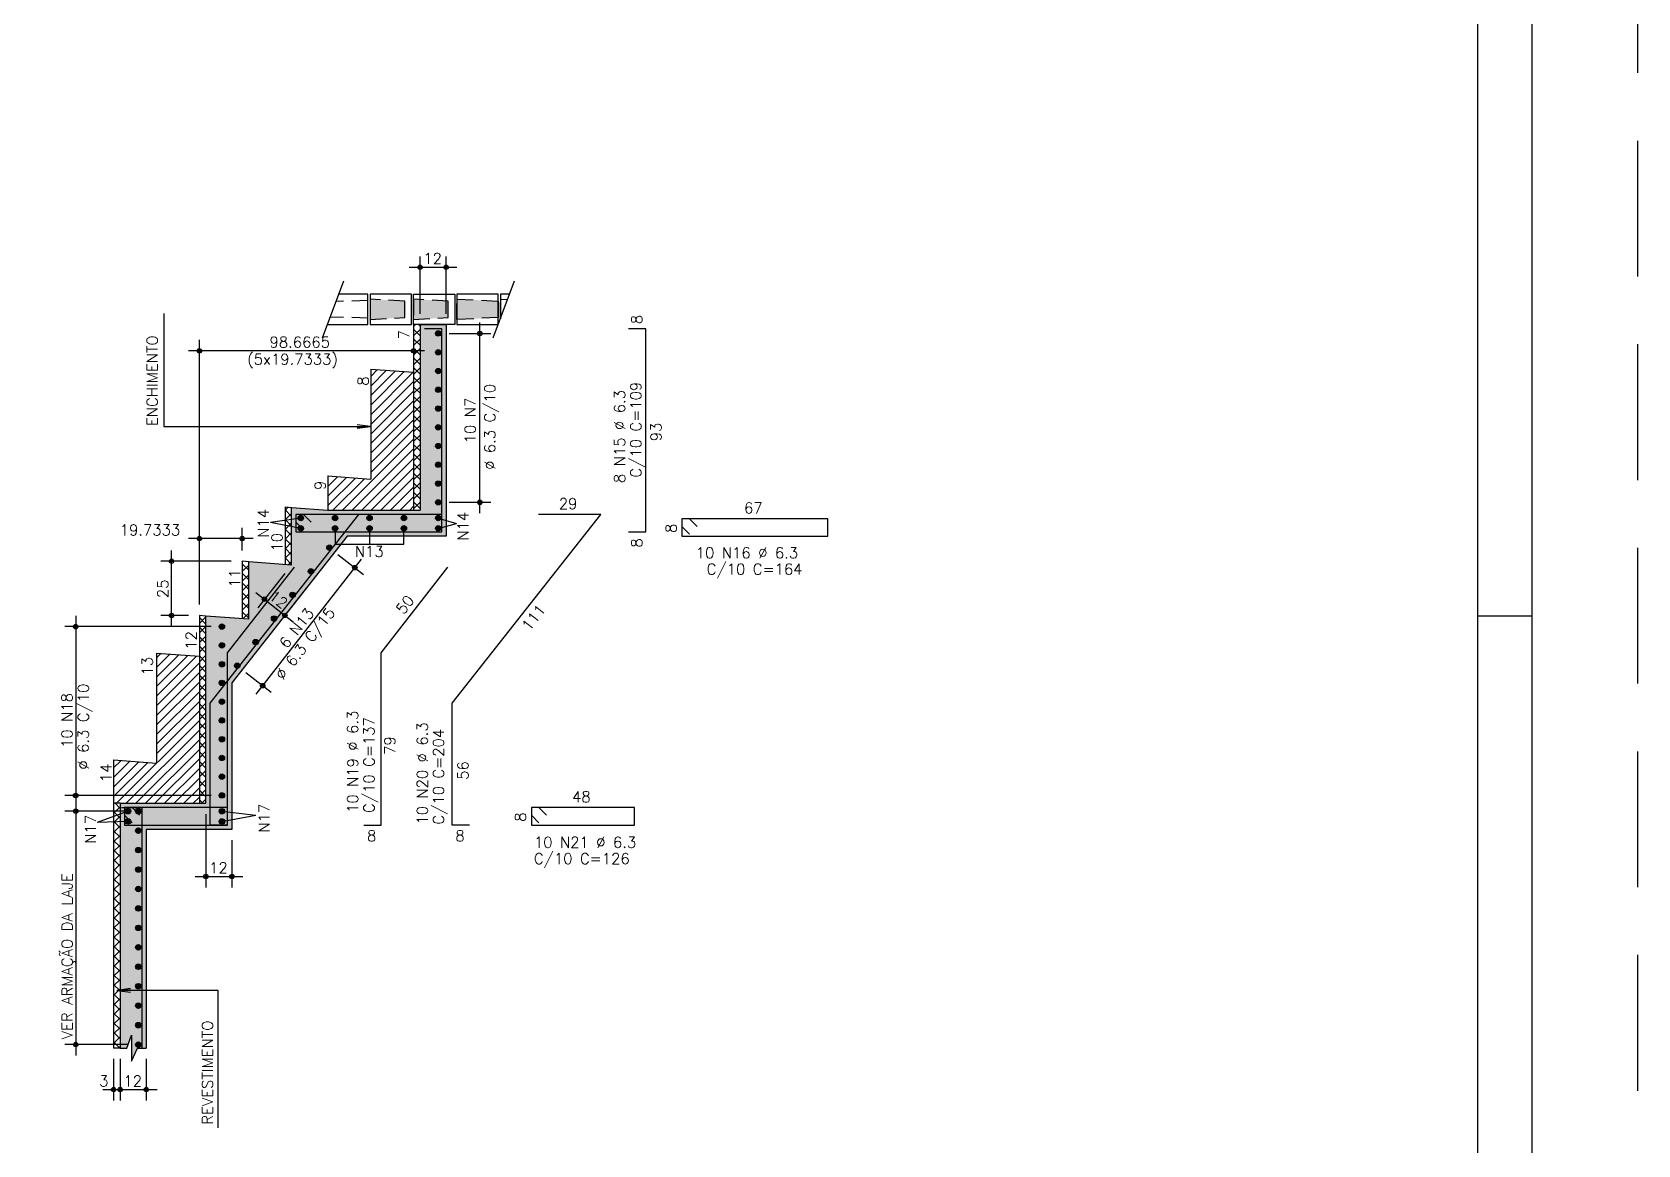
# Model space of a CAD drawing. Extents: x -1.9 to 86, y -1.5 to 61.
# Drawn here: x 56.46 to 86.05, y 19.95 to 40.45 of the extents above; entities that cross this region are included whole.
import ezdxf

# ---------------------------------------------------------------- set-up
doc = ezdxf.new("R2010")
doc.units = 0
doc.header["$MEASUREMENT"] = 0
doc.linetypes.add('ESTILO_TQS_0001', pattern=[0.45, 0.3, -0.15])
doc.linetypes.add('HIDDEN', pattern=[0.375, 0.25, -0.125])
doc.layers.get('0').update_dxf_attribs({"linetype": 'CONTINUOUS'})
doc.layers.get('Defpoints').update_dxf_attribs({"linetype": 'CONTINUOUS'})
for name, color, linetype in [('ARQ_FOLHA', 7, 'CONTINUOUS'), ('PENA_01', 1, 'CONTINUOUS'), ('PENA_02', 2, 'CONTINUOUS'), ('PENA_03', 3, 'CONTINUOUS'), ('PENA_04', 4, 'CONTINUOUS'), ('PENA_05', 5, 'CONTINUOUS'), ('PENA_10', 253, 'CONTINUOUS'), ('PENA_11', 252, 'CONTINUOUS')]:
    doc.layers.add(name, color=color, linetype=linetype)
doc.styles.get("Standard").update_dxf_attribs({"font": 'ROMANS.SHX'})

# ---------------------------------------------------------------- blocks, each defined once
blk = doc.blocks.new('FOLHA A1 - 841 X 594')
at = {"layer": 'ARQ_FOLHA', "color": 1}
blk.add_line((-10, 297), (0, 297), dxfattribs=at)
for points in [[(-841, 0), (0, 0), (0, 594), (-841, 594)], [(-816, 10), (-10, 10), (-10, 584), (-816, 584)]]:
    blk.add_lwpolyline(points, close=True, dxfattribs=at)
at = {"layer": 'Defpoints', "color": 8, "linetype": 'HIDDEN', "ltscale": 100}
blk.add_lwpolyline([(-860.5, 609.5), (-860.5, -15.5), (19.5, -15.5), (19.5, 609.5)], close=True, dxfattribs=at)
blk = doc.blocks.new('*U24')
blk.add_blockref('FOLHA A1 - 841 X 594', (0, 0))

msp = doc.modelspace()

# ---------------------------------------------------------------- linework, layer by layer
at = {"layer": 'PENA_01', "linetype": 'Continuous'}
for p, q in [((63.413, 36.12), (64.293, 36.12)), ((63.613, 35.264), (63.613, 36.32)), ((64.093, 35.264), (64.093, 36.32)), ((65.093, 35.624), (65.093, 35.17)), ((65.263, 35.624), (65.093, 35.624)), ((61.903, 35.064), (62.653, 35.064)), ((63.493, 35.03), (63.526, 35.064)), ((63.493, 35.064), (63.493, 31.644)), ((63.613, 34.858), (63.493, 34.978)), ((63.493, 34.853), (63.613, 34.973)), ((63.613, 35.035), (63.584, 35.064)), ((64.714, 31.589), (64.714, 35.099)), ((59.546, 29.904), (59.546, 34.78)), ((63.613, 34.681), (63.493, 34.801)), ((63.493, 34.676), (63.613, 34.796)), ((63.613, 34.505), (63.493, 34.625)), ((63.493, 34.5), (63.613, 34.62)), ((64.148, 34.899), (64.914, 34.899)), ((63.693, 34.58), (59.346, 34.58)), ((63.613, 34.328), (63.493, 34.448)), ((63.493, 34.323), (63.613, 34.443)), ((63.493, 34.416), (63.493, 34.38)), ((62.703, 34.244), (63.493, 34.184)), ((62.703, 34.244), (62.703, 32.215)), ((62.703, 34.108), (62.829, 34.234)), ((62.703, 33.931), (62.994, 34.221)), ((62.703, 33.755), (63.158, 34.209)), ((62.703, 33.578), (63.322, 34.196)), ((62.703, 33.401), (63.486, 34.184)), ((63.613, 34.151), (63.493, 34.271)), ((63.493, 34.146), (63.613, 34.266)), ((63.613, 33.974), (63.493, 34.094)), ((63.493, 33.969), (63.613, 34.089)), ((62.703, 33.224), (63.493, 34.014)), ((62.703, 33.047), (63.493, 33.837)), ((63.613, 33.798), (63.493, 33.918)), ((63.493, 33.793), (63.613, 33.913)), ((63.613, 33.621), (63.493, 33.741)), ((63.493, 33.616), (63.613, 33.736)), ((62.703, 32.871), (63.493, 33.66)), ((62.703, 32.694), (63.493, 33.483)), ((63.613, 33.444), (63.493, 33.564)), ((63.493, 33.439), (63.613, 33.559)), ((62.703, 32.517), (63.493, 33.306)), ((63.613, 33.267), (63.493, 33.387)), ((63.493, 33.262), (63.613, 33.382)), ((63.613, 33.09), (63.493, 33.21)), ((63.493, 33.085), (63.613, 33.205)), ((62.183, 31.644), (63.493, 32.953)), ((62.703, 32.34), (63.493, 33.13)), ((63.613, 32.914), (63.493, 33.034)), ((63.493, 32.909), (63.613, 33.029)), ((63.613, 32.737), (63.493, 32.857)), ((63.493, 32.732), (63.613, 32.852)), ((62.36, 31.644), (63.493, 32.776)), ((62.537, 31.644), (63.493, 32.599)), ((63.613, 32.56), (63.493, 32.68)), ((63.493, 32.555), (63.613, 32.675)), ((61.914, 32.275), (62.703, 32.215)), ((61.914, 32.275), (61.914, 31.644)), ((61.914, 32.258), (61.93, 32.274)), ((61.914, 32.081), (62.094, 32.261)), ((61.914, 31.905), (62.258, 32.249)), ((62.714, 31.644), (63.493, 32.423)), ((63.613, 32.383), (63.493, 32.503)), ((63.493, 32.378), (63.613, 32.498)), ((63.613, 32.207), (63.493, 32.327)), ((63.493, 32.202), (63.613, 32.322)), ((61.914, 31.728), (62.423, 32.236)), ((62.007, 31.644), (62.587, 32.224)), ((62.89, 31.644), (63.493, 32.246)), ((63.067, 31.644), (63.493, 32.069)), ((63.613, 32.03), (63.493, 32.15)), ((63.493, 32.025), (63.613, 32.145)), ((63.613, 31.853), (63.493, 31.973)), ((63.493, 31.848), (63.613, 31.968)), ((61.125, 31.704), (61.125, 30.644)), ((61.125, 31.704), (61.247, 31.694)), ((61.125, 31.641), (61.182, 31.699)), ((63.244, 31.644), (63.493, 31.892)), ((63.421, 31.644), (63.493, 31.715)), ((63.613, 31.676), (63.493, 31.796)), ((63.493, 31.671), (63.613, 31.791)), ((64.148, 31.789), (64.914, 31.789)), ((61.415, 31.499), (60.854, 31.418)), ((61.415, 31.309), (60.854, 31.418)), ((61.245, 31.529), (61.125, 31.649)), ((61.125, 31.465), (61.245, 31.585)), ((61.245, 31.353), (61.125, 31.473)), ((61.125, 31.288), (61.245, 31.408)), ((63.948, 31.499), (64.281, 31.396)), ((63.948, 31.309), (64.281, 31.396)), ((60.535, 31.12), (59.346, 31.12)), ((59.546, 29.904), (59.546, 31.32)), ((60.335, 30.904), (60.335, 31.32)), ((61.245, 31.176), (61.125, 31.296)), ((61.125, 31.111), (61.245, 31.231)), ((61.245, 30.999), (61.125, 31.119)), ((62.048, 31.309), (62.048, 31.019)), ((62.681, 31.309), (62.681, 31.019)), ((63.315, 31.019), (63.315, 31.309)), ((59.034, 29.504), (59.034, 30.904)), ((61.125, 30.934), (61.245, 31.054)), ((61.245, 30.822), (61.125, 30.942)), ((61.125, 30.757), (61.245, 30.877)), ((62.048, 31.019), (63.315, 31.019)), ((62.1, 30.829), (62.568, 30.462)), ((60.135, 30.704), (58.834, 30.704)), ((60.335, 30.704), (60.335, 29.644)), ((60.455, 30.694), (60.335, 30.704)), ((60.335, 30.689), (60.349, 30.702)), ((60.455, 30.538), (60.335, 30.658)), ((60.335, 30.512), (60.455, 30.632)), ((60.455, 30.361), (60.335, 30.481)), ((60.59, 28.255), (62.534, 30.743)), ((61.12, 30.477), (60.622, 29.846)), ((61.245, 30.646), (61.125, 30.766)), ((61.183, 30.639), (61.245, 30.701)), ((60.335, 30.335), (60.455, 30.455)), ((60.455, 30.184), (60.335, 30.304)), ((60.335, 30.158), (60.455, 30.278)), ((61.517, 30.207), (60.999, 29.549)), ((60.455, 30.007), (60.335, 30.127)), ((60.335, 29.981), (60.455, 30.101)), ((60.455, 29.831), (60.335, 29.951)), ((60.335, 29.805), (60.455, 29.925)), ((60.589, 30.127), (61.28, 29.582)), ((57.268, 29.699), (57.268, 26.189)), ((59.346, 29.704), (58.834, 29.704)), ((59.546, 29.704), (59.546, 26.244)), ((59.666, 29.694), (59.546, 29.704)), ((59.546, 29.559), (59.666, 29.679)), ((59.666, 29.546), (59.546, 29.666)), ((60.455, 29.654), (60.335, 29.774)), ((60.35, 29.642), (60.455, 29.748)), ((59.761, 29.499), (57.068, 29.499)), ((59.546, 29.382), (59.666, 29.502)), ((59.666, 29.369), (59.546, 29.489)), ((59.546, 29.205), (59.666, 29.325)), ((59.666, 29.192), (59.546, 29.312)), ((58.757, 29.012), (59.546, 28.952)), ((58.757, 29.012), (58.757, 26.984)), ((58.757, 28.924), (58.839, 29.006)), ((59.546, 29.029), (59.666, 29.149)), ((59.666, 29.016), (59.546, 29.136)), ((58.757, 28.747), (59.003, 28.993)), ((58.757, 28.57), (59.167, 28.981)), ((58.757, 28.394), (59.331, 28.968)), ((58.757, 28.217), (59.496, 28.956)), ((58.757, 28.04), (59.546, 28.829)), ((59.546, 28.852), (59.666, 28.972)), ((59.666, 28.839), (59.546, 28.959)), ((59.546, 28.675), (59.666, 28.795)), ((59.666, 28.662), (59.546, 28.782)), ((58.757, 27.863), (59.546, 28.653)), ((58.757, 27.687), (59.546, 28.476)), ((59.546, 28.498), (59.666, 28.618)), ((59.666, 28.485), (59.546, 28.605)), ((59.546, 28.322), (59.666, 28.442)), ((59.666, 28.308), (59.546, 28.428)), ((60.402, 28.656), (60.871, 28.289)), ((58.757, 27.51), (59.546, 28.299)), ((58.757, 27.333), (59.546, 28.122)), ((59.546, 28.145), (59.666, 28.265)), ((59.666, 28.132), (59.546, 28.252)), ((58.757, 27.156), (59.546, 27.946)), ((59.546, 27.968), (59.666, 28.088)), ((59.666, 27.955), (59.546, 28.075)), ((59.546, 27.791), (59.666, 27.911)), ((59.666, 27.778), (59.546, 27.898)), ((58.021, 26.244), (59.546, 27.769)), ((58.198, 26.244), (59.546, 27.592)), ((59.546, 27.614), (59.666, 27.734)), ((59.666, 27.601), (59.546, 27.721)), ((59.546, 27.438), (59.666, 27.558)), ((59.666, 27.425), (59.546, 27.545)), ((58.374, 26.244), (59.546, 27.415)), ((58.551, 26.244), (59.546, 27.238)), ((59.546, 27.261), (59.666, 27.381)), ((59.666, 27.248), (59.546, 27.368)), ((57.967, 27.044), (58.757, 26.984)), ((57.967, 27.044), (57.967, 26.244)), ((57.967, 26.897), (58.103, 27.033)), ((57.967, 26.72), (58.268, 27.021)), ((57.967, 26.544), (58.432, 27.008)), ((57.967, 26.367), (58.596, 26.996)), ((58.728, 26.244), (59.546, 27.062)), ((59.546, 27.084), (59.666, 27.204)), ((59.666, 27.071), (59.546, 27.191)), ((59.546, 26.907), (59.666, 27.027)), ((59.666, 26.894), (59.546, 27.014)), ((58.905, 26.244), (59.546, 26.885)), ((59.081, 26.244), (59.546, 26.708)), ((59.546, 26.731), (59.666, 26.851)), ((59.666, 26.717), (59.546, 26.837)), ((59.546, 26.554), (59.666, 26.674)), ((59.666, 26.541), (59.546, 26.661)), ((59.761, 26.389), (57.068, 26.389)), ((59.258, 26.244), (59.546, 26.531)), ((59.435, 26.244), (59.546, 26.355)), ((59.546, 26.377), (59.666, 26.497)), ((59.666, 26.364), (59.546, 26.484)), ((58.222, 26.099), (57.068, 26.099)), ((57.268, 26.299), (57.268, 21.599)), ((58.232, 26.099), (57.663, 25.889)), ((57.967, 26.239), (57.972, 26.244)), ((57.967, 26.244), (57.967, 21.734)), ((58.087, 26.244), (57.967, 26.244)), ((57.967, 26.062), (58.087, 26.182)), ((58.087, 25.971), (57.967, 26.091)), ((58.087, 26.148), (57.992, 26.244)), ((59.61, 26.244), (59.546, 26.307)), ((59.589, 26.244), (59.666, 26.32)), ((59.666, 26.044), (59.666, 24.696)), ((59.961, 26.099), (60.584, 26.026)), ((58.232, 25.909), (57.663, 25.889)), ((57.967, 25.886), (58.087, 26.006)), ((58.087, 25.795), (57.967, 25.915)), ((57.967, 25.709), (58.087, 25.829)), ((59.961, 25.909), (60.584, 26.026)), ((58.087, 25.618), (57.967, 25.738)), ((57.967, 25.532), (58.087, 25.652)), ((58.087, 25.441), (57.967, 25.561)), ((57.967, 25.355), (58.087, 25.475)), ((60.146, 25.564), (60.146, 24.696)), ((58.087, 25.264), (57.967, 25.384)), ((57.967, 25.179), (58.087, 25.299)), ((58.087, 25.087), (57.967, 25.207)), ((57.967, 25.002), (58.087, 25.122)), ((58.087, 24.911), (57.967, 25.031)), ((57.967, 24.825), (58.087, 24.945)), ((58.087, 24.734), (57.967, 24.854)), ((59.466, 24.896), (60.346, 24.896)), ((57.967, 24.648), (58.087, 24.768)), ((58.087, 24.557), (57.967, 24.677)), ((57.967, 24.471), (58.087, 24.591)), ((58.087, 24.38), (57.967, 24.5)), ((57.967, 24.295), (58.087, 24.415)), ((58.087, 24.204), (57.967, 24.324)), ((57.967, 24.118), (58.087, 24.238)), ((58.087, 24.027), (57.967, 24.147)), ((57.967, 23.941), (58.087, 24.061)), ((58.087, 23.85), (57.967, 23.97)), ((57.967, 23.764), (58.087, 23.884)), ((58.087, 23.673), (57.967, 23.793)), ((57.967, 23.588), (58.087, 23.708)), ((58.087, 23.496), (57.967, 23.616)), ((57.967, 23.411), (58.087, 23.531)), ((58.087, 23.32), (57.967, 23.44)), ((57.967, 23.234), (58.087, 23.354)), ((58.087, 23.143), (57.967, 23.263)), ((57.967, 23.057), (58.087, 23.177)), ((58.087, 22.966), (57.967, 23.086)), ((57.967, 22.88), (58.087, 23)), ((58.087, 22.789), (57.967, 22.909)), ((57.967, 22.704), (58.087, 22.824)), ((58.087, 22.613), (57.967, 22.733)), ((57.967, 22.527), (58.087, 22.647)), ((58.087, 22.436), (57.967, 22.556)), ((57.967, 22.35), (58.087, 22.47)), ((58.087, 22.259), (57.967, 22.379)), ((57.967, 22.173), (58.087, 22.293)), ((58.087, 22.082), (57.967, 22.202)), ((57.967, 21.997), (58.087, 22.117)), ((58.087, 21.905), (57.967, 22.025)), ((57.967, 21.82), (58.087, 21.94)), ((58.222, 21.799), (57.068, 21.799)), ((58.082, 21.734), (57.967, 21.849)), ((58.087, 21.734), (57.967, 21.734)), ((58.058, 21.734), (58.087, 21.763)), ((57.967, 21.534), (57.967, 20.769)), ((58.087, 21.534), (58.087, 20.769)), ((58.087, 21.534), (58.087, 20.769)), ((58.567, 21.534), (58.567, 20.769)), ((57.767, 20.969), (58.287, 20.969)), ((57.887, 20.969), (58.767, 20.969))]:
    msp.add_line(p, q, dxfattribs=at)
for points in [[(62.653, 35.064), (62.653, 35.624), (62.114, 35.624)], [(62.693, 35.624), (62.693, 35.064), (63.453, 35.064), (63.453, 35.624), (62.693, 35.624)], [(63.493, 35.064), (63.493, 35.624), (64.253, 35.624), (64.253, 35.064), (63.493, 35.064)], [(64.293, 35.624), (64.293, 35.064), (65.053, 35.064), (65.053, 35.624), (64.293, 35.624)]]:
    msp.add_lwpolyline(points, dxfattribs=at)
at = {"layer": 'PENA_02', "linetype": 'Continuous'}
for p, q in [((61.812, 34.82), (62.206, 35.867)), ((64.961, 34.82), (65.355, 35.867))]:
    msp.add_line(p, q, dxfattribs=at)
at = {"layer": 'PENA_02', "linetype": 'ESTILO_TQS_0001'}
for p, q in [((65.093, 35.17), (65.093, 35.534)), ((65.093, 35.534), (65.227, 35.526))]:
    msp.add_line(p, q, dxfattribs=at)
for points in [[(62.653, 35.184), (62.653, 35.504), (62.063, 35.488)], [(63.333, 35.194), (63.333, 35.494), (62.693, 35.534), (62.693, 35.154), (63.333, 35.194)], [(64.133, 35.194), (64.133, 35.494), (63.493, 35.534), (63.493, 35.154), (64.133, 35.194)], [(65.053, 35.494), (65.053, 35.194), (64.293, 35.154), (64.293, 35.534), (65.053, 35.494)], [(62.653, 35.184), (61.955, 35.202)]]:
    msp.add_lwpolyline(points, dxfattribs=at)
at = {"layer": 'PENA_02', "linetype": 'Continuous'}
for centre, radius in [((63.613, 36.12), 0.04), ((63.613, 36.12), 0.02), ((64.093, 36.12), 0.04), ((64.093, 36.12), 0.02), ((64.714, 34.899), 0.0416), ((64.714, 34.899), 0.0208), ((59.546, 34.58), 0.04), ((63.493, 34.58), 0.04), ((59.546, 34.58), 0.02), ((63.493, 34.58), 0.02), ((64.714, 31.789), 0.0416), ((64.714, 31.789), 0.0208), ((59.546, 31.12), 0.04), ((59.546, 31.12), 0.02), ((60.335, 31.12), 0.04), ((60.335, 31.12), 0.02), ((59.034, 30.704), 0.04), ((59.034, 30.704), 0.02), ((62.411, 30.585), 0.0416), ((62.411, 30.585), 0.0208), ((60.746, 30.003), 0.04), ((60.746, 30.003), 0.02), ((59.034, 29.704), 0.04), ((59.034, 29.704), 0.02), ((61.123, 29.706), 0.04), ((61.123, 29.706), 0.02), ((57.268, 29.499), 0.0416), ((57.268, 29.499), 0.0208), ((60.713, 28.412), 0.0416), ((60.713, 28.412), 0.0208), ((57.268, 26.389), 0.0416), ((57.268, 26.389), 0.0208), ((57.268, 26.099), 0.04), ((57.268, 26.099), 0.02), ((59.666, 24.896), 0.04), ((59.666, 24.896), 0.02), ((60.146, 24.896), 0.04), ((60.146, 24.896), 0.02), ((57.268, 21.799), 0.04), ((57.268, 21.799), 0.02), ((57.967, 20.969), 0.04), ((58.087, 20.969), 0.04), ((58.087, 20.969), 0.04), ((58.567, 20.969), 0.04), ((57.967, 20.969), 0.02), ((58.087, 20.969), 0.02), ((58.087, 20.969), 0.02), ((58.567, 20.969), 0.02)]:
    msp.add_circle(centre, radius, dxfattribs=at)
at = {"layer": 'PENA_03', "linetype": 'Continuous'}
for p, q in [((63.613, 35.064), (63.613, 31.644)), ((63.613, 35.064), (64.093, 35.064)), ((63.613, 35.064), (63.613, 35.064)), ((64.093, 35.064), (64.093, 31.164)), ((64.093, 35.064), (64.093, 35.064)), ((63.493, 34.616), (63.493, 34.616)), ((63.948, 34.899), (63.948, 34.899)), ((61.243, 31.695), (61.914, 31.644)), ((61.243, 30.634), (61.243, 31.695)), ((63.948, 31.789), (63.948, 31.789)), ((61.914, 31.644), (63.613, 31.644)), ((62.271, 31.164), (60.146, 28.466)), ((64.093, 31.164), (62.271, 31.164)), ((61.942, 30.952), (61.942, 30.952)), ((60.335, 30.704), (60.335, 30.704)), ((60.335, 30.704), (60.335, 30.704)), ((61.243, 30.634), (60.455, 30.694)), ((60.455, 29.634), (60.455, 30.694)), ((61.243, 30.634), (61.243, 30.634)), ((61.641, 30.364), (61.641, 30.364)), ((59.546, 29.704), (59.546, 29.704)), ((59.546, 29.704), (59.546, 29.704)), ((59.546, 29.704), (59.546, 29.704)), ((60.455, 29.634), (59.666, 29.694)), ((59.666, 26.244), (59.666, 29.694)), ((59.961, 29.499), (59.961, 29.499)), ((60.244, 28.779), (60.244, 28.779)), ((60.146, 28.466), (60.146, 25.764)), ((59.961, 26.389), (59.961, 26.389)), ((58.087, 26.244), (59.666, 26.244)), ((58.087, 26.244), (58.087, 21.734)), ((58.422, 26.099), (58.422, 26.099)), ((59.666, 26.244), (59.666, 26.244)), ((60.146, 25.764), (58.567, 25.764)), ((58.567, 25.764), (58.567, 21.734)), ((60.146, 25.764), (60.146, 25.764)), ((58.213, 21.734), (58.293, 21.974)), ((58.293, 21.974), (58.293, 21.494)), ((57.967, 21.734), (57.967, 21.734)), ((58.087, 21.734), (58.087, 21.734)), ((58.087, 21.734), (58.087, 21.734)), ((58.293, 21.494), (58.407, 21.734)), ((58.407, 21.734), (58.567, 21.734)), ((58.422, 21.799), (58.422, 21.799)), ((58.567, 21.734), (58.567, 21.734))]:
    msp.add_line(p, q, dxfattribs=at)
for points in [[(58.894, 35.265), (58.894, 33.185), (62.7, 33.185), (62.452, 33.152), (62.7, 33.185), (62.452, 33.217)], [(59.894, 20.263), (59.894, 22.797), (58.028, 22.797), (58.276, 22.83), (58.028, 22.797), (58.276, 22.765)]]:
    msp.add_lwpolyline(points, dxfattribs=at)
for centre in [(63.948, 34.899), (63.948, 34.553), (63.948, 34.207), (63.948, 33.862), (63.948, 33.516), (63.948, 33.171), (63.948, 32.825), (63.948, 32.48), (63.948, 32.134), (63.948, 31.789), (61.415, 31.499), (62.048, 31.499), (62.681, 31.499), (63.315, 31.499), (63.948, 31.499), (61.415, 31.309), (62.048, 31.309), (62.681, 31.309), (63.315, 31.309), (63.948, 31.309), (61.942, 30.952), (61.602, 30.517), (61.263, 30.083), (60.923, 29.648), (59.961, 29.499), (59.961, 29.153), (60.584, 29.213), (59.961, 28.807), (60.244, 28.779), (59.961, 28.462), (59.961, 28.116), (59.961, 27.771), (59.961, 27.425), (59.961, 27.08), (59.961, 26.734), (59.961, 26.389), (58.232, 26.099), (58.422, 26.099), (59.961, 26.099), (58.232, 25.909), (58.422, 25.74), (59.961, 25.909), (58.422, 25.382), (58.422, 25.024), (58.422, 24.665), (58.422, 24.307), (58.422, 23.949), (58.422, 23.59), (58.422, 23.232), (58.422, 22.874), (58.422, 22.515), (58.422, 22.157), (58.422, 21.799)]:
    msp.add_circle(centre, 0.05, dxfattribs=at)
for points in [[(63.998, 34.899), (63.923, 34.942), (63.901, 34.916)], [(63.998, 34.899), (63.901, 34.916), (63.901, 34.881)], [(63.998, 34.899), (63.956, 34.948), (63.923, 34.942)], [(63.998, 34.899), (63.986, 34.931), (63.956, 34.948)], [(63.998, 34.899), (63.901, 34.881), (63.923, 34.855)], [(63.998, 34.899), (63.923, 34.855), (63.956, 34.849)], [(63.998, 34.899), (63.956, 34.849), (63.986, 34.866)], [(63.998, 34.899), (63.986, 34.866), (63.998, 34.899)], [(63.998, 34.553), (63.923, 34.596), (63.901, 34.57)], [(63.998, 34.553), (63.901, 34.57), (63.901, 34.536)], [(63.998, 34.553), (63.901, 34.536), (63.923, 34.51)], [(63.998, 34.553), (63.956, 34.602), (63.923, 34.596)], [(63.998, 34.553), (63.923, 34.51), (63.956, 34.504)], [(63.998, 34.553), (63.986, 34.585), (63.956, 34.602)], [(63.998, 34.553), (63.956, 34.504), (63.986, 34.521)], [(63.998, 34.553), (63.986, 34.521), (63.998, 34.553)], [(63.998, 34.207), (63.923, 34.251), (63.901, 34.225)], [(63.998, 34.207), (63.901, 34.225), (63.901, 34.19)], [(63.998, 34.207), (63.901, 34.19), (63.923, 34.164)], [(63.998, 34.207), (63.956, 34.257), (63.923, 34.251)], [(63.998, 34.207), (63.923, 34.164), (63.956, 34.158)], [(63.998, 34.207), (63.986, 34.24), (63.956, 34.257)], [(63.998, 34.207), (63.956, 34.158), (63.986, 34.175)], [(63.998, 34.207), (63.986, 34.175), (63.998, 34.207)], [(63.998, 33.862), (63.923, 33.905), (63.901, 33.879)], [(63.998, 33.862), (63.901, 33.879), (63.901, 33.845)], [(63.998, 33.862), (63.901, 33.845), (63.923, 33.819)], [(63.998, 33.862), (63.956, 33.911), (63.923, 33.905)], [(63.998, 33.862), (63.923, 33.819), (63.956, 33.813)], [(63.998, 33.862), (63.986, 33.894), (63.956, 33.911)], [(63.998, 33.862), (63.956, 33.813), (63.986, 33.83)], [(63.998, 33.862), (63.986, 33.83), (63.998, 33.862)], [(63.998, 33.516), (63.923, 33.56), (63.901, 33.533)], [(63.998, 33.516), (63.901, 33.533), (63.901, 33.499)], [(63.998, 33.516), (63.901, 33.499), (63.923, 33.473)], [(63.998, 33.516), (63.956, 33.566), (63.923, 33.56)], [(63.998, 33.516), (63.923, 33.473), (63.956, 33.467)], [(63.998, 33.516), (63.986, 33.548), (63.956, 33.566)], [(63.998, 33.516), (63.956, 33.467), (63.986, 33.484)], [(63.998, 33.516), (63.986, 33.484), (63.998, 33.516)], [(63.998, 33.171), (63.923, 33.214), (63.901, 33.188)], [(63.998, 33.171), (63.901, 33.188), (63.901, 33.154)], [(63.998, 33.171), (63.901, 33.154), (63.923, 33.127)], [(63.998, 33.171), (63.956, 33.22), (63.923, 33.214)], [(63.998, 33.171), (63.923, 33.127), (63.956, 33.122)], [(63.998, 33.171), (63.986, 33.203), (63.956, 33.22)], [(63.998, 33.171), (63.956, 33.122), (63.986, 33.139)], [(63.998, 33.171), (63.986, 33.139), (63.998, 33.171)], [(63.998, 32.825), (63.923, 32.868), (63.901, 32.842)], [(63.998, 32.825), (63.901, 32.842), (63.901, 32.808)], [(63.998, 32.825), (63.956, 32.874), (63.923, 32.868)], [(63.998, 32.825), (63.986, 32.857), (63.956, 32.874)], [(63.998, 32.825), (63.901, 32.808), (63.923, 32.782)], [(63.998, 32.825), (63.923, 32.782), (63.956, 32.776)], [(63.998, 32.825), (63.956, 32.776), (63.986, 32.793)], [(63.998, 32.825), (63.986, 32.793), (63.998, 32.825)], [(63.998, 32.48), (63.923, 32.523), (63.901, 32.497)], [(63.998, 32.48), (63.901, 32.497), (63.901, 32.463)], [(63.998, 32.48), (63.901, 32.463), (63.923, 32.436)], [(63.998, 32.48), (63.956, 32.529), (63.923, 32.523)], [(63.998, 32.48), (63.923, 32.436), (63.956, 32.43)], [(63.998, 32.48), (63.986, 32.512), (63.956, 32.529)], [(63.998, 32.48), (63.956, 32.43), (63.986, 32.447)], [(63.998, 32.48), (63.986, 32.447), (63.998, 32.48)], [(63.998, 32.134), (63.923, 32.177), (63.901, 32.151)], [(63.998, 32.134), (63.901, 32.151), (63.901, 32.117)], [(63.998, 32.134), (63.901, 32.117), (63.923, 32.091)], [(63.998, 32.134), (63.956, 32.183), (63.923, 32.177)], [(63.998, 32.134), (63.923, 32.091), (63.956, 32.085)], [(63.998, 32.134), (63.986, 32.166), (63.956, 32.183)], [(63.998, 32.134), (63.956, 32.085), (63.986, 32.102)], [(63.998, 32.134), (63.986, 32.102), (63.998, 32.134)], [(63.998, 31.789), (63.923, 31.832), (63.901, 31.806)], [(63.998, 31.789), (63.901, 31.806), (63.901, 31.771)], [(63.998, 31.789), (63.901, 31.771), (63.923, 31.745)], [(63.998, 31.789), (63.956, 31.838), (63.923, 31.832)], [(63.998, 31.789), (63.923, 31.745), (63.956, 31.739)], [(63.998, 31.789), (63.986, 31.821), (63.956, 31.838)], [(63.998, 31.789), (63.956, 31.739), (63.986, 31.756)], [(63.998, 31.789), (63.986, 31.756), (63.998, 31.789)], [(61.465, 31.499), (61.39, 31.542), (61.368, 31.516)], [(61.465, 31.499), (61.368, 31.516), (61.368, 31.481)], [(61.465, 31.499), (61.368, 31.481), (61.39, 31.455)], [(61.465, 31.499), (61.424, 31.548), (61.39, 31.542)], [(61.465, 31.499), (61.39, 31.455), (61.424, 31.449)], [(61.465, 31.499), (61.453, 31.531), (61.424, 31.548)], [(61.465, 31.499), (61.424, 31.449), (61.453, 31.466)], [(61.465, 31.499), (61.453, 31.466), (61.465, 31.499)], [(62.098, 31.499), (62.023, 31.542), (62.001, 31.516)], [(62.098, 31.499), (62.001, 31.516), (62.001, 31.481)], [(62.098, 31.499), (62.001, 31.481), (62.023, 31.455)], [(62.098, 31.499), (62.057, 31.548), (62.023, 31.542)], [(62.098, 31.499), (62.023, 31.455), (62.057, 31.449)], [(62.098, 31.499), (62.087, 31.531), (62.057, 31.548)], [(62.098, 31.499), (62.057, 31.449), (62.087, 31.466)], [(62.098, 31.499), (62.087, 31.466), (62.098, 31.499)], [(62.731, 31.499), (62.656, 31.542), (62.634, 31.516)], [(62.731, 31.499), (62.634, 31.516), (62.634, 31.481)], [(62.731, 31.499), (62.634, 31.481), (62.656, 31.455)], [(62.731, 31.499), (62.69, 31.548), (62.656, 31.542)], [(62.731, 31.499), (62.656, 31.455), (62.69, 31.449)], [(62.731, 31.499), (62.72, 31.531), (62.69, 31.548)], [(62.731, 31.499), (62.69, 31.449), (62.72, 31.466)], [(62.731, 31.499), (62.72, 31.466), (62.731, 31.499)], [(63.365, 31.499), (63.29, 31.542), (63.268, 31.516)], [(63.365, 31.499), (63.268, 31.516), (63.268, 31.481)], [(63.365, 31.499), (63.268, 31.481), (63.29, 31.455)], [(63.365, 31.499), (63.323, 31.548), (63.29, 31.542)], [(63.365, 31.499), (63.29, 31.455), (63.323, 31.449)], [(63.365, 31.499), (63.353, 31.531), (63.323, 31.548)], [(63.365, 31.499), (63.323, 31.449), (63.353, 31.466)], [(63.365, 31.499), (63.353, 31.466), (63.365, 31.499)], [(63.998, 31.499), (63.923, 31.542), (63.901, 31.516)], [(63.998, 31.499), (63.901, 31.516), (63.901, 31.481)], [(63.998, 31.499), (63.901, 31.481), (63.923, 31.455)], [(63.998, 31.499), (63.956, 31.548), (63.923, 31.542)], [(63.998, 31.499), (63.923, 31.455), (63.956, 31.449)], [(63.998, 31.499), (63.986, 31.531), (63.956, 31.548)], [(63.998, 31.499), (63.956, 31.449), (63.986, 31.466)], [(63.998, 31.499), (63.986, 31.466), (63.998, 31.499)], [(61.465, 31.309), (61.39, 31.352), (61.368, 31.326)], [(61.465, 31.309), (61.368, 31.326), (61.368, 31.291)], [(61.465, 31.309), (61.368, 31.291), (61.39, 31.265)], [(61.465, 31.309), (61.424, 31.358), (61.39, 31.352)], [(61.465, 31.309), (61.39, 31.265), (61.424, 31.259)], [(61.465, 31.309), (61.453, 31.341), (61.424, 31.358)], [(61.465, 31.309), (61.424, 31.259), (61.453, 31.276)], [(61.465, 31.309), (61.453, 31.276), (61.465, 31.309)], [(62.098, 31.309), (62.023, 31.352), (62.001, 31.326)], [(62.098, 31.309), (62.001, 31.326), (62.001, 31.291)], [(62.098, 31.309), (62.001, 31.291), (62.023, 31.265)], [(62.098, 31.309), (62.057, 31.358), (62.023, 31.352)], [(62.098, 31.309), (62.023, 31.265), (62.057, 31.259)], [(62.098, 31.309), (62.087, 31.341), (62.057, 31.358)], [(62.098, 31.309), (62.057, 31.259), (62.087, 31.276)], [(62.098, 31.309), (62.087, 31.276), (62.098, 31.309)], [(62.731, 31.309), (62.656, 31.352), (62.634, 31.326)], [(62.731, 31.309), (62.634, 31.326), (62.634, 31.291)], [(62.731, 31.309), (62.634, 31.291), (62.656, 31.265)], [(62.731, 31.309), (62.69, 31.358), (62.656, 31.352)], [(62.731, 31.309), (62.656, 31.265), (62.69, 31.259)], [(62.731, 31.309), (62.72, 31.341), (62.69, 31.358)], [(62.731, 31.309), (62.69, 31.259), (62.72, 31.276)], [(62.731, 31.309), (62.72, 31.276), (62.731, 31.309)], [(63.365, 31.309), (63.29, 31.352), (63.268, 31.326)], [(63.365, 31.309), (63.268, 31.326), (63.268, 31.291)], [(63.365, 31.309), (63.268, 31.291), (63.29, 31.265)], [(63.365, 31.309), (63.323, 31.358), (63.29, 31.352)], [(63.365, 31.309), (63.29, 31.265), (63.323, 31.259)], [(63.365, 31.309), (63.353, 31.341), (63.323, 31.358)], [(63.365, 31.309), (63.323, 31.259), (63.353, 31.276)], [(63.365, 31.309), (63.353, 31.276), (63.365, 31.309)], [(63.998, 31.309), (63.923, 31.352), (63.901, 31.326)], [(63.998, 31.309), (63.901, 31.326), (63.901, 31.291)], [(63.998, 31.309), (63.901, 31.291), (63.923, 31.265)], [(63.998, 31.309), (63.956, 31.358), (63.923, 31.352)], [(63.998, 31.309), (63.923, 31.265), (63.956, 31.259)], [(63.998, 31.309), (63.986, 31.341), (63.956, 31.358)], [(63.998, 31.309), (63.956, 31.259), (63.986, 31.276)], [(63.998, 31.309), (63.986, 31.276), (63.998, 31.309)], [(61.992, 30.952), (61.917, 30.995), (61.895, 30.969)], [(61.992, 30.952), (61.895, 30.969), (61.895, 30.935)], [(61.992, 30.952), (61.895, 30.935), (61.917, 30.908)], [(61.992, 30.952), (61.951, 31.001), (61.917, 30.995)], [(61.992, 30.952), (61.917, 30.908), (61.951, 30.902)], [(61.992, 30.952), (61.98, 30.984), (61.951, 31.001)], [(61.992, 30.952), (61.951, 30.902), (61.98, 30.92)], [(61.992, 30.952), (61.98, 30.92), (61.992, 30.952)], [(61.652, 30.517), (61.577, 30.56), (61.555, 30.534)], [(61.652, 30.517), (61.555, 30.534), (61.555, 30.5)], [(61.652, 30.517), (61.555, 30.5), (61.577, 30.474)], [(61.652, 30.517), (61.611, 30.566), (61.577, 30.56)], [(61.652, 30.517), (61.577, 30.474), (61.611, 30.468)], [(61.652, 30.517), (61.641, 30.549), (61.611, 30.566)], [(61.652, 30.517), (61.611, 30.468), (61.641, 30.485)], [(61.652, 30.517), (61.641, 30.485), (61.652, 30.517)], [(61.313, 30.083), (61.238, 30.126), (61.216, 30.1)], [(61.313, 30.083), (61.216, 30.1), (61.216, 30.065)], [(61.313, 30.083), (61.216, 30.065), (61.238, 30.039)], [(61.313, 30.083), (61.272, 30.132), (61.238, 30.126)], [(61.313, 30.083), (61.238, 30.039), (61.272, 30.033)], [(61.313, 30.083), (61.301, 30.115), (61.272, 30.132)], [(61.313, 30.083), (61.272, 30.033), (61.301, 30.05)], [(61.313, 30.083), (61.301, 30.05), (61.313, 30.083)], [(60.973, 29.648), (60.898, 29.691), (60.876, 29.665)], [(60.973, 29.648), (60.876, 29.665), (60.876, 29.631)], [(60.973, 29.648), (60.876, 29.631), (60.898, 29.605)], [(60.973, 29.648), (60.932, 29.697), (60.898, 29.691)], [(60.973, 29.648), (60.898, 29.605), (60.932, 29.599)], [(60.973, 29.648), (60.962, 29.68), (60.932, 29.697)], [(60.973, 29.648), (60.932, 29.599), (60.962, 29.616)], [(60.973, 29.648), (60.962, 29.616), (60.973, 29.648)], [(60.011, 29.499), (59.936, 29.542), (59.914, 29.516)], [(60.011, 29.499), (59.914, 29.516), (59.914, 29.481)], [(60.011, 29.499), (59.914, 29.481), (59.936, 29.455)], [(60.011, 29.499), (59.97, 29.548), (59.936, 29.542)], [(60.011, 29.499), (59.936, 29.455), (59.97, 29.449)], [(60.011, 29.499), (59.999, 29.531), (59.97, 29.548)], [(60.011, 29.499), (59.97, 29.449), (59.999, 29.466)], [(60.011, 29.499), (59.999, 29.466), (60.011, 29.499)], [(60.011, 29.153), (59.936, 29.196), (59.914, 29.17)], [(60.011, 29.153), (59.914, 29.17), (59.914, 29.136)], [(60.011, 29.153), (59.914, 29.136), (59.936, 29.11)], [(60.011, 29.153), (59.97, 29.202), (59.936, 29.196)], [(60.011, 29.153), (59.936, 29.11), (59.97, 29.104)], [(60.011, 29.153), (59.999, 29.185), (59.97, 29.202)], [(60.011, 29.153), (59.97, 29.104), (59.999, 29.121)], [(60.011, 29.153), (59.999, 29.121), (60.011, 29.153)], [(60.634, 29.213), (60.559, 29.257), (60.537, 29.231)], [(60.634, 29.213), (60.537, 29.231), (60.537, 29.196)], [(60.634, 29.213), (60.537, 29.196), (60.559, 29.17)], [(60.634, 29.213), (60.592, 29.263), (60.559, 29.257)], [(60.634, 29.213), (60.559, 29.17), (60.592, 29.164)], [(60.634, 29.213), (60.622, 29.246), (60.592, 29.263)], [(60.634, 29.213), (60.592, 29.164), (60.622, 29.181)], [(60.634, 29.213), (60.622, 29.181), (60.634, 29.213)], [(60.011, 28.807), (59.936, 28.851), (59.914, 28.825)], [(60.011, 28.807), (59.914, 28.825), (59.914, 28.79)], [(60.011, 28.807), (59.914, 28.79), (59.936, 28.764)], [(60.011, 28.807), (59.97, 28.857), (59.936, 28.851)], [(60.011, 28.807), (59.936, 28.764), (59.97, 28.758)], [(60.011, 28.807), (59.999, 28.84), (59.97, 28.857)], [(60.011, 28.807), (59.97, 28.758), (59.999, 28.775)], [(60.011, 28.807), (59.999, 28.775), (60.011, 28.807)], [(60.294, 28.779), (60.219, 28.822), (60.197, 28.796)], [(60.294, 28.779), (60.197, 28.796), (60.197, 28.762)], [(60.294, 28.779), (60.197, 28.762), (60.219, 28.736)], [(60.294, 28.779), (60.253, 28.828), (60.219, 28.822)], [(60.294, 28.779), (60.219, 28.736), (60.253, 28.73)], [(60.294, 28.779), (60.282, 28.811), (60.253, 28.828)], [(60.294, 28.779), (60.253, 28.73), (60.282, 28.747)], [(60.294, 28.779), (60.282, 28.747), (60.294, 28.779)], [(60.011, 28.462), (59.936, 28.505), (59.914, 28.479)], [(60.011, 28.462), (59.914, 28.479), (59.914, 28.445)], [(60.011, 28.462), (59.914, 28.445), (59.936, 28.419)], [(60.011, 28.462), (59.97, 28.511), (59.936, 28.505)], [(60.011, 28.462), (59.936, 28.419), (59.97, 28.413)], [(60.011, 28.462), (59.999, 28.494), (59.97, 28.511)], [(60.011, 28.462), (59.97, 28.413), (59.999, 28.43)], [(60.011, 28.462), (59.999, 28.43), (60.011, 28.462)], [(60.011, 28.116), (59.936, 28.16), (59.914, 28.133)], [(60.011, 28.116), (59.914, 28.133), (59.914, 28.099)], [(60.011, 28.116), (59.914, 28.099), (59.936, 28.073)], [(60.011, 28.116), (59.97, 28.166), (59.936, 28.16)], [(60.011, 28.116), (59.936, 28.073), (59.97, 28.067)], [(60.011, 28.116), (59.999, 28.148), (59.97, 28.166)], [(60.011, 28.116), (59.97, 28.067), (59.999, 28.084)], [(60.011, 28.116), (59.999, 28.084), (60.011, 28.116)], [(60.011, 27.771), (59.936, 27.814), (59.914, 27.788)], [(60.011, 27.771), (59.97, 27.82), (59.936, 27.814)], [(60.011, 27.771), (59.999, 27.803), (59.97, 27.82)], [(60.011, 27.771), (59.914, 27.788), (59.914, 27.754)], [(60.011, 27.771), (59.914, 27.754), (59.936, 27.727)], [(60.011, 27.771), (59.936, 27.727), (59.97, 27.722)], [(60.011, 27.771), (59.97, 27.722), (59.999, 27.739)], [(60.011, 27.771), (59.999, 27.739), (60.011, 27.771)], [(60.011, 27.425), (59.936, 27.468), (59.914, 27.442)], [(60.011, 27.425), (59.914, 27.442), (59.914, 27.408)], [(60.011, 27.425), (59.914, 27.408), (59.936, 27.382)], [(60.011, 27.425), (59.97, 27.474), (59.936, 27.468)], [(60.011, 27.425), (59.936, 27.382), (59.97, 27.376)], [(60.011, 27.425), (59.999, 27.457), (59.97, 27.474)], [(60.011, 27.425), (59.97, 27.376), (59.999, 27.393)], [(60.011, 27.425), (59.999, 27.393), (60.011, 27.425)], [(60.011, 27.08), (59.936, 27.123), (59.914, 27.097)], [(60.011, 27.08), (59.914, 27.097), (59.914, 27.063)], [(60.011, 27.08), (59.914, 27.063), (59.936, 27.036)], [(60.011, 27.08), (59.97, 27.129), (59.936, 27.123)], [(60.011, 27.08), (59.936, 27.036), (59.97, 27.03)], [(60.011, 27.08), (59.999, 27.112), (59.97, 27.129)], [(60.011, 27.08), (59.97, 27.03), (59.999, 27.047)], [(60.011, 27.08), (59.999, 27.047), (60.011, 27.08)], [(60.011, 26.734), (59.936, 26.777), (59.914, 26.751)], [(60.011, 26.734), (59.914, 26.751), (59.914, 26.717)], [(60.011, 26.734), (59.914, 26.717), (59.936, 26.691)], [(60.011, 26.734), (59.97, 26.783), (59.936, 26.777)], [(60.011, 26.734), (59.936, 26.691), (59.97, 26.685)], [(60.011, 26.734), (59.999, 26.766), (59.97, 26.783)], [(60.011, 26.734), (59.97, 26.685), (59.999, 26.702)], [(60.011, 26.734), (59.999, 26.702), (60.011, 26.734)], [(60.011, 26.389), (59.936, 26.432), (59.914, 26.406)], [(60.011, 26.389), (59.914, 26.406), (59.914, 26.371)], [(60.011, 26.389), (59.914, 26.371), (59.936, 26.345)], [(60.011, 26.389), (59.97, 26.438), (59.936, 26.432)], [(60.011, 26.389), (59.936, 26.345), (59.97, 26.339)], [(60.011, 26.389), (59.999, 26.421), (59.97, 26.438)], [(60.011, 26.389), (59.97, 26.339), (59.999, 26.356)], [(60.011, 26.389), (59.999, 26.356), (60.011, 26.389)], [(58.282, 26.099), (58.207, 26.142), (58.185, 26.116)], [(58.282, 26.099), (58.185, 26.116), (58.185, 26.081)], [(58.282, 26.099), (58.185, 26.081), (58.207, 26.055)], [(58.282, 26.099), (58.241, 26.148), (58.207, 26.142)], [(58.282, 26.099), (58.207, 26.055), (58.241, 26.049)], [(58.282, 26.099), (58.271, 26.131), (58.241, 26.148)], [(58.282, 26.099), (58.241, 26.049), (58.271, 26.066)], [(58.282, 26.099), (58.271, 26.066), (58.282, 26.099)], [(58.472, 26.099), (58.397, 26.142), (58.375, 26.116)], [(58.472, 26.099), (58.375, 26.116), (58.375, 26.081)], [(58.472, 26.099), (58.375, 26.081), (58.397, 26.055)], [(58.472, 26.099), (58.431, 26.148), (58.397, 26.142)], [(58.472, 26.099), (58.397, 26.055), (58.431, 26.049)], [(58.472, 26.099), (58.461, 26.131), (58.431, 26.148)], [(58.472, 26.099), (58.431, 26.049), (58.461, 26.066)], [(58.472, 26.099), (58.461, 26.066), (58.472, 26.099)], [(60.011, 26.099), (59.936, 26.142), (59.914, 26.116)], [(60.011, 26.099), (59.914, 26.116), (59.914, 26.081)], [(60.011, 26.099), (59.914, 26.081), (59.936, 26.055)], [(60.011, 26.099), (59.97, 26.148), (59.936, 26.142)], [(60.011, 26.099), (59.936, 26.055), (59.97, 26.049)], [(60.011, 26.099), (59.999, 26.131), (59.97, 26.148)], [(60.011, 26.099), (59.97, 26.049), (59.999, 26.066)], [(60.011, 26.099), (59.999, 26.066), (60.011, 26.099)], [(58.282, 25.909), (58.207, 25.952), (58.185, 25.926)], [(58.282, 25.909), (58.185, 25.926), (58.185, 25.891)], [(58.282, 25.909), (58.185, 25.891), (58.207, 25.865)], [(58.282, 25.909), (58.241, 25.958), (58.207, 25.952)], [(58.282, 25.909), (58.207, 25.865), (58.241, 25.859)], [(58.282, 25.909), (58.271, 25.941), (58.241, 25.958)], [(58.282, 25.909), (58.241, 25.859), (58.271, 25.876)], [(58.282, 25.909), (58.271, 25.876), (58.282, 25.909)], [(58.472, 25.74), (58.397, 25.784), (58.375, 25.757)], [(58.472, 25.74), (58.375, 25.757), (58.375, 25.723)], [(58.472, 25.74), (58.375, 25.723), (58.397, 25.697)], [(58.472, 25.74), (58.431, 25.789), (58.397, 25.784)], [(58.472, 25.74), (58.397, 25.697), (58.431, 25.691)], [(58.472, 25.74), (58.461, 25.772), (58.431, 25.789)], [(58.472, 25.74), (58.431, 25.691), (58.461, 25.708)], [(58.472, 25.74), (58.461, 25.708), (58.472, 25.74)], [(60.011, 25.909), (59.936, 25.952), (59.914, 25.926)], [(60.011, 25.909), (59.914, 25.926), (59.914, 25.891)], [(60.011, 25.909), (59.914, 25.891), (59.936, 25.865)], [(60.011, 25.909), (59.97, 25.958), (59.936, 25.952)], [(60.011, 25.909), (59.936, 25.865), (59.97, 25.859)], [(60.011, 25.909), (59.999, 25.941), (59.97, 25.958)], [(60.011, 25.909), (59.97, 25.859), (59.999, 25.876)], [(60.011, 25.909), (59.999, 25.876), (60.011, 25.909)], [(58.472, 25.382), (58.397, 25.425), (58.375, 25.399)], [(58.472, 25.382), (58.375, 25.399), (58.375, 25.365)], [(58.472, 25.382), (58.375, 25.365), (58.397, 25.339)], [(58.472, 25.382), (58.431, 25.431), (58.397, 25.425)], [(58.472, 25.382), (58.397, 25.339), (58.431, 25.333)], [(58.472, 25.382), (58.461, 25.414), (58.431, 25.431)], [(58.472, 25.382), (58.431, 25.333), (58.461, 25.35)], [(58.472, 25.382), (58.461, 25.35), (58.472, 25.382)], [(58.472, 25.024), (58.397, 25.067), (58.375, 25.041)], [(58.472, 25.024), (58.375, 25.041), (58.375, 25.006)], [(58.472, 25.024), (58.375, 25.006), (58.397, 24.98)], [(58.472, 25.024), (58.431, 25.073), (58.397, 25.067)], [(58.472, 25.024), (58.397, 24.98), (58.431, 24.974)], [(58.472, 25.024), (58.461, 25.056), (58.431, 25.073)], [(58.472, 25.024), (58.431, 24.974), (58.461, 24.991)], [(58.472, 25.024), (58.461, 24.991), (58.472, 25.024)], [(58.472, 24.665), (58.397, 24.709), (58.375, 24.682)], [(58.472, 24.665), (58.375, 24.682), (58.375, 24.648)], [(58.472, 24.665), (58.375, 24.648), (58.397, 24.622)], [(58.472, 24.665), (58.431, 24.714), (58.397, 24.709)], [(58.472, 24.665), (58.397, 24.622), (58.431, 24.616)], [(58.472, 24.665), (58.461, 24.697), (58.431, 24.714)], [(58.472, 24.665), (58.431, 24.616), (58.461, 24.633)], [(58.472, 24.665), (58.461, 24.633), (58.472, 24.665)], [(58.472, 24.307), (58.397, 24.35), (58.375, 24.324)], [(58.472, 24.307), (58.375, 24.324), (58.375, 24.29)], [(58.472, 24.307), (58.375, 24.29), (58.397, 24.264)], [(58.472, 24.307), (58.431, 24.356), (58.397, 24.35)], [(58.472, 24.307), (58.397, 24.264), (58.431, 24.258)], [(58.472, 24.307), (58.461, 24.339), (58.431, 24.356)], [(58.472, 24.307), (58.431, 24.258), (58.461, 24.275)], [(58.472, 24.307), (58.461, 24.275), (58.472, 24.307)], [(58.472, 23.949), (58.397, 23.992), (58.375, 23.966)], [(58.472, 23.949), (58.375, 23.966), (58.375, 23.931)], [(58.472, 23.949), (58.431, 23.998), (58.397, 23.992)], [(58.472, 23.949), (58.461, 23.981), (58.431, 23.998)], [(58.472, 23.949), (58.375, 23.931), (58.397, 23.905)], [(58.472, 23.949), (58.397, 23.905), (58.431, 23.899)], [(58.472, 23.949), (58.431, 23.899), (58.461, 23.916)], [(58.472, 23.949), (58.461, 23.916), (58.472, 23.949)], [(58.472, 23.59), (58.397, 23.634), (58.375, 23.607)], [(58.472, 23.59), (58.375, 23.607), (58.375, 23.573)], [(58.472, 23.59), (58.375, 23.573), (58.397, 23.547)], [(58.472, 23.59), (58.431, 23.639), (58.397, 23.634)], [(58.472, 23.59), (58.397, 23.547), (58.431, 23.541)], [(58.472, 23.59), (58.461, 23.622), (58.431, 23.639)], [(58.472, 23.59), (58.431, 23.541), (58.461, 23.558)], [(58.472, 23.59), (58.461, 23.558), (58.472, 23.59)], [(58.472, 23.232), (58.397, 23.275), (58.375, 23.249)], [(58.472, 23.232), (58.375, 23.249), (58.375, 23.215)], [(58.472, 23.232), (58.375, 23.215), (58.397, 23.189)], [(58.472, 23.232), (58.431, 23.281), (58.397, 23.275)], [(58.472, 23.232), (58.397, 23.189), (58.431, 23.183)], [(58.472, 23.232), (58.461, 23.264), (58.431, 23.281)], [(58.472, 23.232), (58.431, 23.183), (58.461, 23.2)], [(58.472, 23.232), (58.461, 23.2), (58.472, 23.232)], [(58.472, 22.874), (58.397, 22.917), (58.375, 22.891)], [(58.472, 22.874), (58.375, 22.891), (58.375, 22.857)], [(58.472, 22.874), (58.375, 22.857), (58.397, 22.83)], [(58.472, 22.874), (58.431, 22.923), (58.397, 22.917)], [(58.472, 22.874), (58.397, 22.83), (58.431, 22.824)], [(58.472, 22.874), (58.461, 22.906), (58.431, 22.923)], [(58.472, 22.874), (58.431, 22.824), (58.461, 22.841)], [(58.472, 22.874), (58.461, 22.841), (58.472, 22.874)], [(58.472, 22.515), (58.397, 22.559), (58.375, 22.532)], [(58.472, 22.515), (58.375, 22.532), (58.375, 22.498)], [(58.472, 22.515), (58.375, 22.498), (58.397, 22.472)], [(58.472, 22.515), (58.431, 22.565), (58.397, 22.559)], [(58.472, 22.515), (58.397, 22.472), (58.431, 22.466)], [(58.472, 22.515), (58.461, 22.547), (58.431, 22.565)], [(58.472, 22.515), (58.431, 22.466), (58.461, 22.483)], [(58.472, 22.515), (58.461, 22.483), (58.472, 22.515)], [(58.472, 22.157), (58.397, 22.2), (58.375, 22.174)], [(58.472, 22.157), (58.431, 22.206), (58.397, 22.2)], [(58.472, 22.157), (58.461, 22.189), (58.431, 22.206)], [(58.472, 22.157), (58.375, 22.174), (58.375, 22.14)], [(58.472, 22.157), (58.375, 22.14), (58.397, 22.114)], [(58.472, 22.157), (58.397, 22.114), (58.431, 22.108)], [(58.472, 22.157), (58.431, 22.108), (58.461, 22.125)], [(58.472, 22.157), (58.461, 22.125), (58.472, 22.157)], [(58.472, 21.799), (58.397, 21.842), (58.375, 21.816)], [(58.472, 21.799), (58.375, 21.816), (58.375, 21.782)], [(58.472, 21.799), (58.375, 21.782), (58.397, 21.755)], [(58.472, 21.799), (58.431, 21.848), (58.397, 21.842)], [(58.472, 21.799), (58.397, 21.755), (58.431, 21.749)], [(58.472, 21.799), (58.461, 21.831), (58.431, 21.848)], [(58.472, 21.799), (58.431, 21.749), (58.461, 21.766)], [(58.472, 21.799), (58.461, 21.766), (58.472, 21.799)]]:
    msp.add_solid(points, dxfattribs=at)
at = {"layer": 'PENA_04', "linetype": 'Continuous'}
for p, q in [((64.013, 34.984), (63.693, 34.984)), ((64.013, 31.244), (64.013, 34.984)), ((59.746, 28.087), (62.486, 31.564)), ((61.465, 31.564), (61.325, 31.564)), ((61.325, 31.564), (61.325, 31.244)), ((64.013, 31.564), (61.325, 31.564)), ((61.325, 31.564), (61.325, 31.424)), ((61.325, 31.424), (61.465, 31.284)), ((62.486, 31.564), (61.335, 31.564)), ((61.605, 31.424), (61.465, 31.564)), ((64.013, 31.244), (64.013, 31.564)), ((61.325, 31.244), (64.013, 31.244)), ((63.693, 31.244), (64.013, 31.244)), ((60.066, 29.016), (61.297, 30.592)), ((60.066, 25.844), (60.066, 29.016)), ((59.746, 25.844), (59.746, 28.087)), ((58.306, 26.164), (58.166, 26.164)), ((58.166, 26.164), (58.166, 25.844)), ((60.066, 26.164), (58.166, 26.164)), ((58.166, 26.164), (58.166, 26.024)), ((58.446, 26.024), (58.306, 26.164)), ((60.066, 25.844), (60.066, 26.164)), ((58.166, 26.024), (58.306, 25.884)), ((58.166, 25.844), (60.066, 25.844)), ((59.746, 25.844), (60.066, 25.844)), ((60.066, 25.844), (59.746, 25.844)), ((58.087, 21.734), (58.213, 21.734))]:
    msp.add_line(p, q, dxfattribs=at)
msp.add_lwpolyline([(58.111, 26.164), (58.487, 26.164), (58.487, 21.734)], dxfattribs=at)
at = {"layer": 'PENA_05', "linetype": 'Continuous'}
for p, q in [((67.774, 34.984), (67.454, 34.984)), ((67.774, 31.244), (67.774, 34.984)), ((64.204, 28.087), (66.945, 31.564)), ((66.945, 31.564), (65.793, 31.564)), ((68.578, 31.484), (68.438, 31.484)), ((68.438, 31.484), (68.438, 31.164)), ((71.126, 31.484), (68.438, 31.484)), ((68.438, 31.484), (68.438, 31.344)), ((68.718, 31.344), (68.578, 31.484)), ((71.126, 31.164), (71.126, 31.484)), ((67.454, 31.244), (67.774, 31.244)), ((68.438, 31.344), (68.578, 31.204)), ((68.438, 31.164), (71.126, 31.164)), ((62.895, 29.016), (64.127, 30.592)), ((62.895, 25.844), (62.895, 29.016)), ((64.204, 25.844), (64.204, 28.087)), ((65.803, 26.164), (65.663, 26.164)), ((65.663, 26.164), (65.663, 25.844)), ((67.563, 26.164), (65.663, 26.164)), ((65.663, 26.164), (65.663, 26.024)), ((65.943, 26.024), (65.803, 26.164)), ((67.563, 25.844), (67.563, 26.164)), ((62.575, 25.844), (62.895, 25.844)), ((64.524, 25.844), (64.204, 25.844)), ((65.663, 26.024), (65.803, 25.884)), ((65.663, 25.844), (67.563, 25.844))]:
    msp.add_line(p, q, dxfattribs=at)
at = {"layer": 'PENA_10', "linetype": 'Continuous'}
for points in [[(62.693, 35.154), (63.333, 35.494), (62.693, 35.534)], [(62.693, 35.154), (62.693, 35.534), (62.693, 35.154)], [(63.493, 35.154), (64.133, 35.494), (63.493, 35.534)], [(63.493, 35.154), (63.493, 35.534), (63.493, 35.154)], [(62.693, 35.154), (63.333, 35.194), (63.333, 35.494)], [(63.493, 35.154), (64.133, 35.194), (64.133, 35.494)], [(64.093, 35.064), (63.613, 35.064), (64.093, 31.164)], [(63.613, 35.064), (63.613, 31.644), (64.093, 31.164)], [(62.271, 31.164), (61.914, 31.644), (61.243, 31.695)], [(61.243, 30.634), (62.271, 31.164), (61.243, 31.695)], [(63.613, 31.644), (61.914, 31.644), (62.271, 31.164)], [(64.093, 31.164), (63.613, 31.644), (62.271, 31.164)], [(60.455, 29.634), (60.146, 28.466), (62.271, 31.164)], [(60.455, 29.634), (62.271, 31.164), (61.243, 30.634)], [(60.455, 29.634), (61.243, 30.634), (60.455, 30.694)], [(59.666, 29.694), (60.146, 28.466), (60.455, 29.634)], [(59.666, 29.694), (60.146, 25.764), (60.146, 28.466)], [(59.666, 26.244), (60.146, 25.764), (59.666, 29.694)], [(58.087, 26.244), (58.567, 25.764), (59.666, 26.244)], [(58.087, 26.244), (58.087, 21.734), (58.567, 25.764)], [(59.666, 26.244), (58.567, 25.764), (60.146, 25.764)], [(58.567, 25.764), (58.087, 21.734), (58.213, 21.734)], [(58.567, 25.764), (58.213, 21.734), (58.293, 21.974)], [(58.567, 25.764), (58.293, 21.974), (58.407, 21.734)], [(58.567, 25.764), (58.407, 21.734), (58.567, 21.734)], [(58.407, 21.734), (58.293, 21.974), (58.293, 21.494)]]:
    msp.add_solid(points, dxfattribs=at)
at = {"layer": 'PENA_11', "linetype": 'Continuous'}
for points in [[(63.333, 35.194), (63.333, 35.494), (62.693, 35.534)], [(63.333, 35.194), (62.693, 35.534), (62.693, 35.154)], [(64.133, 35.194), (64.133, 35.494), (63.493, 35.534)], [(64.133, 35.194), (63.493, 35.534), (63.493, 35.154)], [(65.053, 35.494), (64.293, 35.154), (64.293, 35.534)], [(65.053, 35.494), (64.293, 35.534), (65.053, 35.494)], [(65.053, 35.494), (65.053, 35.194), (64.293, 35.154)], [(63.333, 35.194), (62.693, 35.154), (63.333, 35.194)], [(64.133, 35.194), (63.493, 35.154), (64.133, 35.194)]]:
    msp.add_solid(points, dxfattribs=at)

# ---------------------------------------------------------------- block references
at = {"xscale": 0.09999999999999938, "yscale": 0.09999999999999938, "zscale": 0.09999999999999938}
msp.add_blockref('*U24', (84.1, 0), dxfattribs=at)

# ---------------------------------------------------------------- texts
at = {"layer": 'PENA_03', "linetype": 'Continuous'}
for s, p in [('12', (63.673, 36.18)), ('98.6665', (60.839, 34.64)), ('(5x19.7333)', (60.428, 34.325)), ('29', (66.169, 31.664)), ('67', (69.582, 31.584)), ('19.7333', (58.079, 31.18)), ('N13', (62.411, 30.783)), ('10 N16 %%c 6.3', (68.693, 30.758)), ('C/10 C=164', (68.893, 30.458)), ('48', (66.413, 26.264)), ('8', (62.635, 25.544)), ('8', (64.264, 25.544)), ('10 N21 %%c 6.3', (65.71, 25.425)), ('12', (59.726, 24.956)), ('C/10 C=126', (65.71, 25.125)), ('3', (57.701, 21.029)), ('12', (58.147, 21.029))]:
    msp.add_text(s, height=0.2, dxfattribs=at).set_placement(p)
for s, rotation, p in [('8', 90, (67.707, 35.071)), ('7', 90, (63.415, 34.791)), ('ENCHIMENTO', 90, (58.778, 33.193)), ('8', 90, (62.665, 33.936)), ('%%c 6.3 C/10', 90, (64.998, 32.385)), ('8 N15 %%c 6.3', 90, (67.389, 32.143)), ('C/10 C=109', 90, (67.689, 32.243)), ('10 N7', 90, (64.636, 32.877)), ('93', 90, (68.061, 32.914)), ('9', 90, (61.871, 32.015)), ('N14', 90, (60.824, 31.136)), ('N14', 90, (64.505, 31.082)), ('8', 90, (68.338, 31.224)), ('10', 90, (61.076, 30.881)), ('8', 90, (67.707, 30.956)), ('11', 90, (60.296, 30.218)), ('25', 90, (58.974, 30.024)), ('12', 321.7701, (60.805, 30.026)), ('50', 51.9984, (63.309, 29.708)), ('%%c 6.3 C/15', 51.997, (61.086, 28.5)), ('6 N13', 51.997, (61.158, 29.079)), ('111', 51.7536, (65.624, 29.404)), ('12', 90, (59.495, 29.073)), ('13', 90, (58.686, 28.598)), ('%%c 6.3 C/10', 90, (57.508, 26.864)), ('10 N18', 90, (57.208, 27.264)), ('10 N19 %%c 6.3', 90, (62.471, 26.065)), ('C/10 C=137', 90, (62.771, 26.065)), ('10 N20 %%c 6.3', 90, (63.753, 25.85)), ('C/10 C=204', 90, (64.053, 25.85)), ('79', 90, (63.155, 27.136)), ('14', 90, (57.927, 26.631)), ('56', 90, (64.503, 26.677)), ('N17', 90, (60.839, 25.703)), ('8', 90, (65.563, 25.904)), ('N17', 90, (57.64, 25.499)), ('VER ARMAÇÃO DA LAJE', 90, (57.21, 21.897)), ('REVESTIMENTO', 90, (59.795, 20.322))]:
    msp.add_text(s, height=0.2, rotation=rotation, dxfattribs=at).set_placement(p)

doc.saveas('drawing.dxf')
